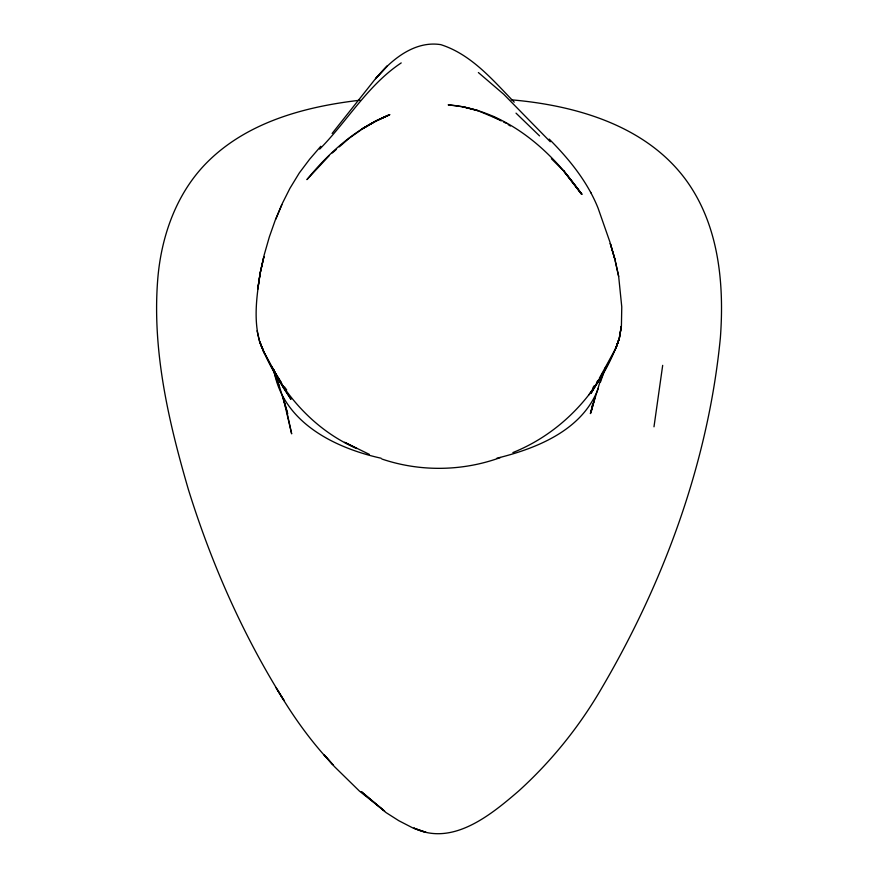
<?xml version="1.0" encoding="UTF-8"?>
<svg xmlns="http://www.w3.org/2000/svg" width="878" height="878" viewBox="0 0 878 878"><rect width="100%" height="100%" fill="white"/><g stroke="black" fill="none" stroke-linecap="round" stroke-linejoin="round"><path stroke-width="1.32" d="M653.989 426.807L662.681 365.358M592.409 404.769L590.971 412.715L595.097 396.801L590.389 413.582L601.551 376.596M260.228 272.817L263.85 256.914L260.228 272.817L257.737 289.136L260.151 273.387C256.738 295.941 253.347 319.559 259.701 341.882L259.745 342.025C277.437 387.955 310.966 428.662 356.764 448.526L344.538 442.26M260.338 272.399L264.223 254.785L269.348 236.917L275.308 220.005L281.838 204.651M600.629 376.98L591.026 393.311L605.074 369.901L615.807 348.346L619.078 338.864C601.902 389.645 562.864 432.514 512.884 452.576M600.519 381.985L605.666 367.202L601.902 376.86M615.807 348.346L619.253 338.59L621.35 326.144L619.253 338.667L615.785 348.478L619.253 338.667L621.415 326.067L621.767 306.872L618.661 276.405L614.984 259.603L610.32 243.656L614.984 259.603M275.846 219.05L282.31 203.487L289.938 188.32L299.332 172.911L309.638 159.236L320.788 146.286M598.28 388.427C582.542 430.154 536.985 448.362 496.871 458.228M615.873 348.182L599.367 378.22M601.858 374.665L603.087 372.338M588.94 394.826L597.666 381.952M592.968 387.67L594.395 385.585M596.546 382.468L597.973 380.394M332.125 133.456L375.499 78.713L387.264 65.993L375.575 78.691C391.314 59.726 414.471 40.476 440.8 44.646C471.157 54.315 492.777 79.931 514.234 102.177M319.669 149.139C347.447 120.999 367.794 85.078 401.213 62.92M329.294 155.549L306.927 179.617C329.261 152.234 356.578 127.859 389.788 114.689L375.839 121.032L362.142 128.857L376.036 120.912L389.602 114.733L375.685 121.175L362.054 129.165M332.279 152.959L336.252 149.49M339.237 146.9L349.192 138.241L360.979 129.922M500.504 457.515C462.563 471.387 420.079 471.969 381.82 459.007M360.167 100.202C305.687 106.479 248.375 121.691 208.185 161.278C176.994 191.92 161.53 235.106 157.842 278.008C151.85 349.74 168.433 421.078 188.375 489.485C211.368 563.446 242.888 635.024 284.143 700.666L275.988 687.617M511.215 99.807C575.342 105.338 645.451 125.269 685.564 179.43C718.852 224.614 724.394 283.407 720.377 337.734C708.337 461.334 664.591 580.841 602.001 687.628C579.721 726.194 551.571 761.237 518.536 791.133C490.879 814.894 452.433 846.776 413.79 828.086L425.951 832.311L413.011 828.031L398.799 820.7L385.87 812.468L361.352 791.649L383.62 810.262M478.049 110.551L462.947 106.787L448.175 104.855C504.356 109.278 550.726 149.117 581.269 193.939L563.544 170.672L582.059 194.378L563.522 170.782L551.406 158.753M381.118 458.228C335.462 448.076 284.67 423.361 274.408 372.963L279.5 387.505L272.235 367.103M478.247 110.837L462.947 106.787M479.465 111.319L497.606 118.958M369.364 454.387L345.164 442.545M505.947 123.161L503.522 121.965M508.164 124.599L510.425 126.015M384.63 811.107L359.453 791.111L334.496 766.659L323.927 754.586L332.96 764.749C311.328 742.097 293.065 716.437 277.174 689.482M478.378 72.545L503.731 94.275L550.265 141.753M516.023 113.152L539.553 135.892M549.189 139.086C569.207 159.148 587.437 181.614 598.083 208.152L609.804 241.669L614.798 258.966M284.45 386.869L286.711 389.942M275.615 373.369L281.465 382.621M284.088 387.725L276.757 375.916L283.243 386.419M590.565 192.205L590.96 192.864M274.276 371.12L263.641 351.441L259.701 341.882L263.773 351.826M263.663 351.562L275.209 374.193L290.991 399.314L283.133 387.428L273.53 369.572M273.607 369.77L277.097 376.86L273.782 369.77M259.91 342.332L263.993 352.385M260.162 342.782L264.278 353.088M276.811 377.913L287.633 413.593L282.946 396.768L291.661 433.842L287.04 412.671M257.078 330.776L259.745 342.025M615.171 260.744L618.661 276.405M501.184 120.714L492.843 116.434L501.151 120.736"/></g></svg>
